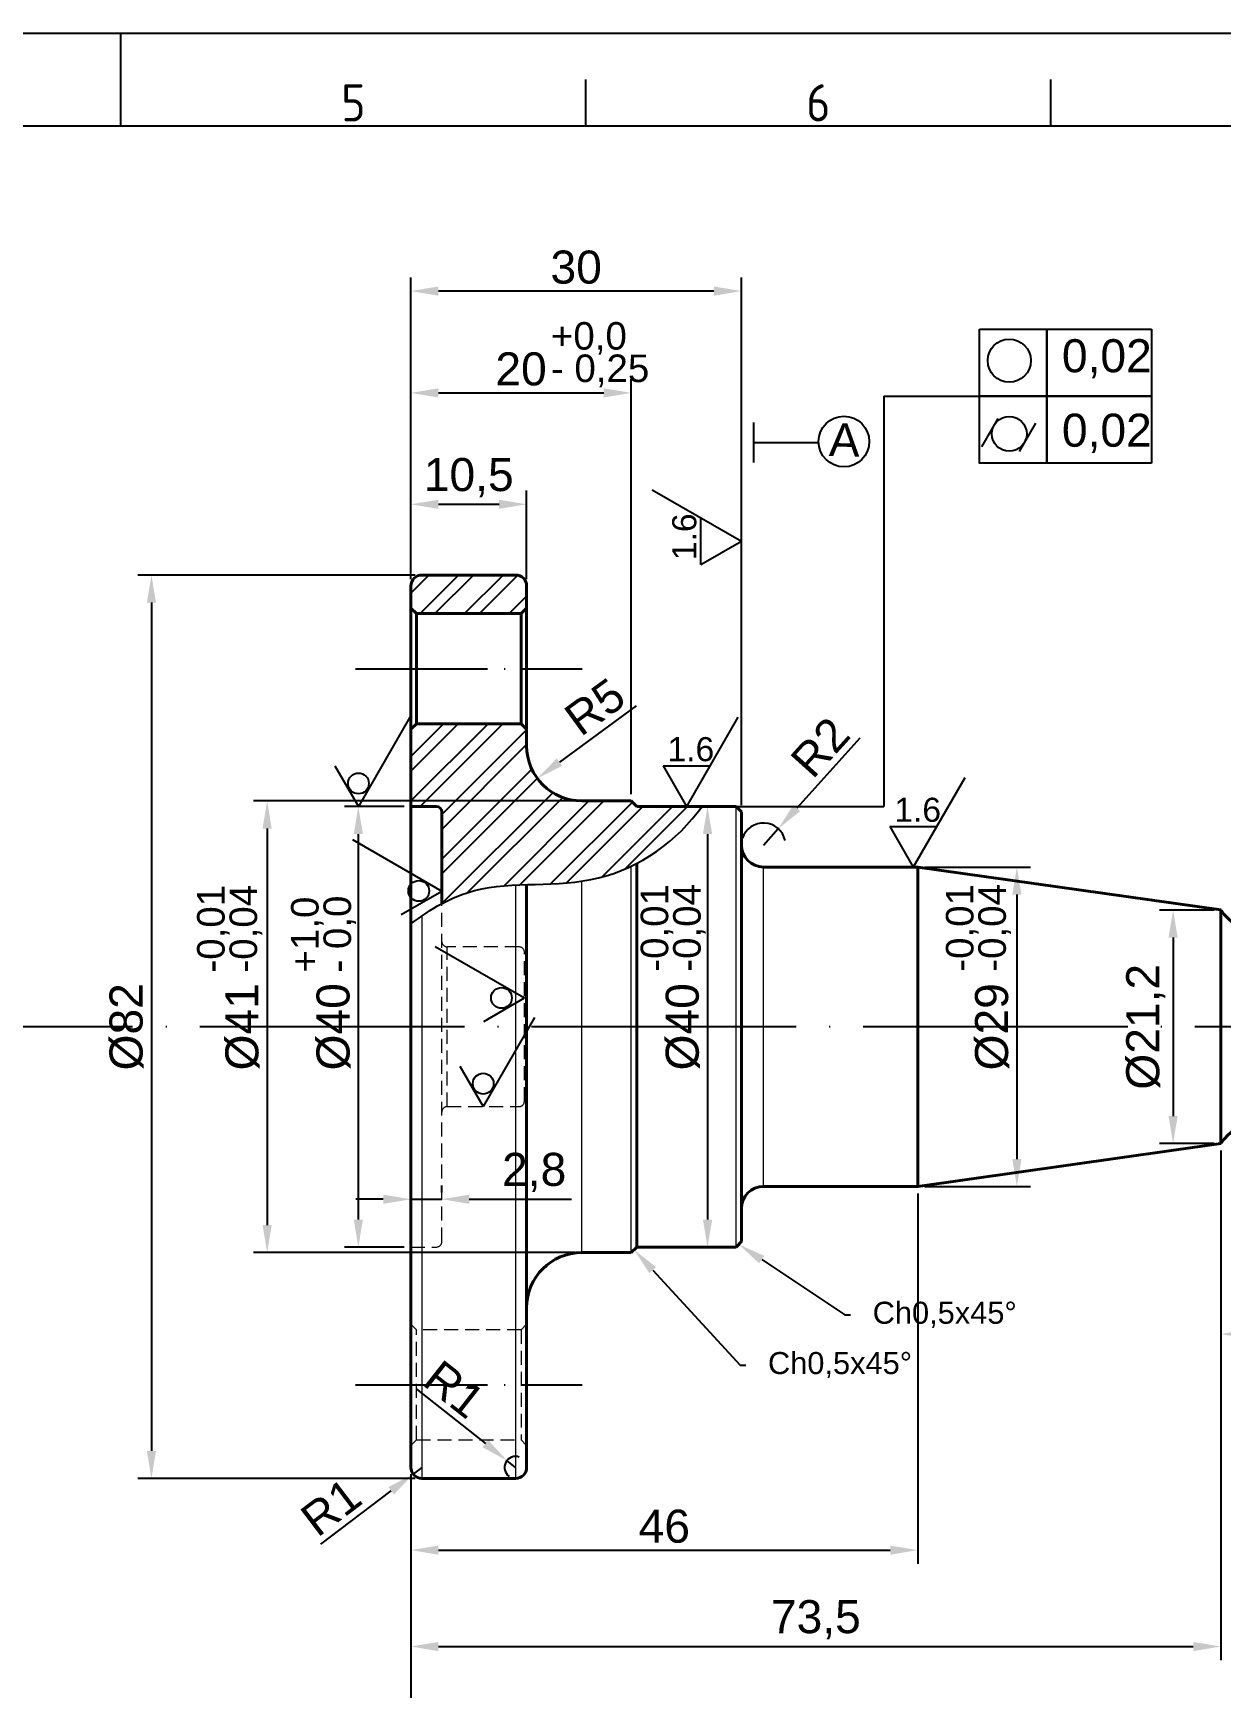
# Model space of a CAD drawing. Header units: millimetres. Extents: x 2469 to 2824, y 1131 to 1382.
# Drawn here: x 2638.5 to 2746.3, y 1231.5 to 1381.7 of the extents above; entities that cross this region are included whole.
import ezdxf
from ezdxf import colors
from ezdxf.entities.mleader import LeaderData, LeaderLine
from ezdxf.enums import TextEntityAlignment as Align
from ezdxf.math import Vec2, Vec3

# ---------------------------------------------------------------- set-up
doc = ezdxf.new("R2010")
doc.units = ezdxf.units.MM
for name, pattern in [('ACAD_ISO04W100', [30, 24, -3, 0, -3]), ('ACAD_ISO05W100', [33, 24, -3, 0, -3, 0, -3]), ('HIDDEN', [1.905, 1.27, -0.635])]:
    doc.linetypes.add(name, pattern=pattern)
for name, color, linetype, lineweight in [('AM_0', 7, 'Continuous', 40), ('AM_4', 1, 'ACAD_ISO04W100', 25), ('AM_5', 5, 'Continuous', 25), ('AM_BOR', 2, 'ACAD_ISO05W100', 35), ('CAXA0', 7, 'Continuous', 70)]:
    doc.layers.add(name, color=color, linetype=linetype, lineweight=lineweight)
doc.styles.add('ACISOTS', font='isocp.shx', dxfattribs={"height": 1})
doc.styles.get("Standard").update_dxf_attribs({"font": 'arial.ttf'})
doc.dimstyles.new('ISO-25', dxfattribs={"dimtxt": 3, "dimasz": 2.5, "dimexe": 1.25, "dimexo": 0.625, "dimtad": 1, "dimtxsty": 'Standard', "dimcen": 2.5, "dimadec": 0, "dimazin": 0, "dimtfac": 1, "dimtmove": 0, "dimatfit": 3, "dimfxl": 1, "dimarcsym": 0})

# ---------------------------------------------------------------- blocks, each defined once
blk = doc.blocks.new('A3 ZTL')
blk.add_line((401.17, 280.82), (19.57, 280.82))
at = {"layer": 'AM_BOR', "color": 135, "linetype": 'Continuous', "lineweight": 25}
blk.add_line((0, 290.61), (410.96, 290.61), dxfattribs=at)
at = {"layer": 'AM_BOR', "color": 135, "lineweight": 25}
for p, q in [((205.48, 280.82), (205.48, 290.61)), ((254.4, 280.82), (254.4, 285.71)), ((303.33, 280.82), (303.33, 285.71))]:
    blk.add_line(p, q, dxfattribs=at)
at = {"layer": 'AM_BOR', "color": 135, "lineweight": 25, "style": 'ACISOTS'}
for s, p in [('5', (229.94, 283.27)), ('6', (278.86, 283.27))]:
    blk.add_text(s, height=3.91, dxfattribs=at).set_placement(p, align=Align.MIDDLE)
blk = doc.blocks.new('*D114')
at = {"layer": 'AM_5', "color": 0, "lineweight": -2, "transparency": 16777216}
for p, q in [((2746.3, 1280.29), (2746.3, 1262.37)), ((2765.3, 1264.24), (2765.3, 1264.87)), ((2748.8, 1263.62), (2762.8, 1263.62))]:
    blk.add_line(p, q, dxfattribs=at)
at = {"layer": 'AM_5', "color": 0, "transparency": 16777216}
for points in [[(2748.8, 1264.04), (2748.8, 1263.2), (2746.3, 1263.62)], [(2762.8, 1264.04), (2762.8, 1263.2), (2765.3, 1263.62)]]:
    blk.add_solid(points, dxfattribs=at)
at = {"layer": 'Defpoints', "color": 0, "transparency": 16777216}
for p in [(2746.3, 1280.91), (2765.3, 1263.62), (2765.3, 1263.62)]:
    blk.add_point(p, dxfattribs=at)
at = {"layer": 'AM_5', "color": 0, "transparency": 16777216, "insert": (2755.8, 1265.78), "char_height": 3, "attachment_point": 5}
blk.add_mtext('19', dxfattribs=at)
blk = doc.blocks.new('*D115')
at = {"layer": 'AM_5', "color": 0, "lineweight": -2, "transparency": 16777216}
for p, q in [((2718.8, 1276.39), (2718.8, 1242.76)), ((2672.8, 1250.89), (2672.8, 1242.76)), ((2675.3, 1244.01), (2716.3, 1244.01))]:
    blk.add_line(p, q, dxfattribs=at)
at = {"layer": 'AM_5', "color": 0, "transparency": 16777216}
for points in [[(2675.3, 1244.42), (2675.3, 1243.59), (2672.8, 1244.01)], [(2716.3, 1244.42), (2716.3, 1243.59), (2718.8, 1244.01)]]:
    blk.add_solid(points, dxfattribs=at)
at = {"layer": 'Defpoints', "color": 0, "transparency": 16777216}
for p in [(2718.8, 1277.01), (2672.8, 1251.51), (2718.8, 1244.01)]:
    blk.add_point(p, dxfattribs=at)
at = {"layer": 'AM_5', "color": 0, "transparency": 16777216, "insert": (2695.8, 1246.16), "char_height": 3, "attachment_point": 5}
blk.add_mtext('46', dxfattribs=at)
blk = doc.blocks.new('*D116')
at = {"layer": 'AM_5', "color": 0, "lineweight": -2, "transparency": 16777216}
for p, q in [((2746.3, 1262.99), (2746.3, 1234.01)), ((2672.8, 1250.89), (2672.8, 1234.01)), ((2675.3, 1235.26), (2743.8, 1235.26))]:
    blk.add_line(p, q, dxfattribs=at)
at = {"layer": 'AM_5', "color": 0, "transparency": 16777216}
for points in [[(2675.3, 1235.67), (2675.3, 1234.84), (2672.8, 1235.26)], [(2743.8, 1235.67), (2743.8, 1234.84), (2746.3, 1235.26)]]:
    blk.add_solid(points, dxfattribs=at)
at = {"layer": 'Defpoints', "color": 0, "transparency": 16777216}
for p in [(2746.3, 1263.62), (2672.8, 1251.51), (2746.3, 1235.26)]:
    blk.add_point(p, dxfattribs=at)
at = {"layer": 'AM_5', "color": 0, "transparency": 16777216, "insert": (2709.55, 1237.69), "char_height": 3, "attachment_point": 5}
blk.add_mtext('73,5', dxfattribs=at)
blk = doc.blocks.new('*D119')
at = {"layer": 'AM_5', "color": 0, "lineweight": -2, "transparency": 16777216}
for p, q in [((2713.55, 1317.71), (2707.82, 1311.36)), ((2704.8, 1308.01), (2706.14, 1309.5))]:
    blk.add_line(p, q, dxfattribs=at)
blk.add_arc((2704.8, 1308.01), 2, 12.1505, 162.0951, dxfattribs=at)
at = {"layer": 'AM_5', "color": 0, "transparency": 16777216}
blk.add_solid([(2707.51, 1311.64), (2708.13, 1311.08), (2706.14, 1309.5)], dxfattribs=at)
at = {"layer": 'Defpoints', "color": 0, "transparency": 16777216}
for p in [(2706.14, 1309.5), (2704.8, 1308.01)]:
    blk.add_point(p, dxfattribs=at)
at = {"layer": 'AM_5', "color": 0, "transparency": 16777216, "insert": (2709.94, 1316.89), "char_height": 3, "attachment_point": 5, "rotation": 47.9604}
blk.add_mtext('R2', dxfattribs=at)
blk = doc.blocks.new('*D120')
at = {"layer": 'AM_5', "color": 0, "lineweight": -2, "transparency": 16777216}
blk.add_line((2693.23, 1320.63), (2686.29, 1315.54), dxfattribs=at)
at = {"layer": 'AM_5', "color": 0, "transparency": 16777216}
blk.add_solid([(2686.04, 1315.87), (2686.53, 1315.2), (2684.27, 1314.06)], dxfattribs=at)
at = {"layer": 'Defpoints', "color": 0, "transparency": 16777216}
for p in [(2688.3, 1317.01), (2684.27, 1314.06)]:
    blk.add_point(p, dxfattribs=at)
at = {"layer": 'AM_5', "color": 0, "transparency": 16777216, "insert": (2689.5, 1320.55), "char_height": 3, "attachment_point": 5, "rotation": 36.2395}
blk.add_mtext('R5', dxfattribs=at)
blk = doc.blocks.new('*D121')
at = {"layer": 'AM_5', "color": 0, "lineweight": -2, "transparency": 16777216}
for p, q in [((2745.68, 1302.11), (2740.72, 1302.11)), ((2741.97, 1299.61), (2741.97, 1283.41)), ((2745.68, 1280.91), (2740.72, 1280.91))]:
    blk.add_line(p, q, dxfattribs=at)
at = {"layer": 'AM_5', "color": 0, "transparency": 16777216}
for points in [[(2741.55, 1299.61), (2742.38, 1299.61), (2741.97, 1302.11)], [(2741.55, 1283.41), (2742.38, 1283.41), (2741.97, 1280.91)]]:
    blk.add_solid(points, dxfattribs=at)
at = {"layer": 'Defpoints', "color": 0, "transparency": 16777216}
for p in [(2746.3, 1302.11), (2741.97, 1280.91), (2746.3, 1280.91)]:
    blk.add_point(p, dxfattribs=at)
at = {"layer": 'AM_5', "color": 0, "transparency": 16777216, "insert": (2739.49, 1291.51), "char_height": 3, "attachment_point": 5, "rotation": 90}
blk.add_mtext('%%C21,2', dxfattribs=at)
blk = doc.blocks.new('*D122')
at = {"layer": 'AM_5', "color": 0, "lineweight": -2, "transparency": 16777216}
for p, q in [((2719.43, 1306.01), (2729.04, 1306.01)), ((2727.79, 1303.51), (2727.79, 1279.51)), ((2719.43, 1277.01), (2729.04, 1277.01))]:
    blk.add_line(p, q, dxfattribs=at)
at = {"layer": 'AM_5', "color": 0, "transparency": 16777216}
for points in [[(2727.38, 1303.51), (2728.21, 1303.51), (2727.79, 1306.01)], [(2727.38, 1279.51), (2728.21, 1279.51), (2727.79, 1277.01)]]:
    blk.add_solid(points, dxfattribs=at)
at = {"layer": 'Defpoints', "color": 0, "transparency": 16777216}
for p in [(2718.8, 1306.01), (2718.8, 1277.01), (2727.79, 1277.01)]:
    blk.add_point(p, dxfattribs=at)
at = {"layer": 'AM_5', "color": 0, "transparency": 16777216, "insert": (2725.55, 1291.51), "char_height": 3, "attachment_point": 5, "rotation": 90}
blk.add_mtext('%%C29', dxfattribs=at)
blk = doc.blocks.new('*D123')
at = {"layer": 'AM_5', "color": 0, "lineweight": -2, "transparency": 16777216}
for p, q in [((2672.8, 1332.14), (2672.8, 1340.19)), ((2683.3, 1332.14), (2683.3, 1340.19)), ((2675.3, 1338.94), (2680.8, 1338.94))]:
    blk.add_line(p, q, dxfattribs=at)
at = {"layer": 'AM_5', "color": 0, "transparency": 16777216}
for points in [[(2675.3, 1339.35), (2675.3, 1338.52), (2672.8, 1338.94)], [(2680.8, 1339.35), (2680.8, 1338.52), (2683.3, 1338.94)]]:
    blk.add_solid(points, dxfattribs=at)
at = {"layer": 'Defpoints', "color": 0, "transparency": 16777216}
for p in [(2683.3, 1338.94), (2672.8, 1331.51), (2683.3, 1331.51)]:
    blk.add_point(p, dxfattribs=at)
at = {"layer": 'AM_5', "color": 0, "transparency": 16777216, "insert": (2678.05, 1341.36), "char_height": 3, "attachment_point": 5}
blk.add_mtext('10,5', dxfattribs=at)
blk = doc.blocks.new('*D124')
at = {"layer": 'AM_5', "color": 0, "lineweight": -2, "transparency": 16777216}
for p, q in [((2672.8, 1339.56), (2672.8, 1350.3)), ((2675.3, 1349.05), (2690.3, 1349.05)), ((2692.8, 1312.64), (2692.8, 1350.3))]:
    blk.add_line(p, q, dxfattribs=at)
at = {"layer": 'AM_5', "color": 0, "transparency": 16777216}
for points in [[(2675.3, 1349.47), (2675.3, 1348.63), (2672.8, 1349.05)], [(2690.3, 1349.47), (2690.3, 1348.63), (2692.8, 1349.05)]]:
    blk.add_solid(points, dxfattribs=at)
at = {"layer": 'Defpoints', "color": 0, "transparency": 16777216}
for p in [(2692.8, 1349.05), (2672.8, 1338.94), (2692.8, 1312.01)]:
    blk.add_point(p, dxfattribs=at)
at = {"layer": 'AM_5', "color": 0, "transparency": 16777216, "insert": (2682.8, 1351.21), "char_height": 3, "attachment_point": 5}
blk.add_mtext('20', dxfattribs=at)
blk = doc.blocks.new('*D125')
at = {"layer": 'AM_5', "color": 0, "lineweight": -2, "transparency": 16777216}
for p, q in [((2672.8, 1339.56), (2672.8, 1359.54)), ((2702.8, 1311.64), (2702.8, 1359.54)), ((2700.3, 1358.29), (2675.3, 1358.29))]:
    blk.add_line(p, q, dxfattribs=at)
at = {"layer": 'AM_5', "color": 0, "transparency": 16777216}
for points in [[(2675.3, 1358.71), (2675.3, 1357.87), (2672.8, 1358.29)], [(2700.3, 1358.71), (2700.3, 1357.87), (2702.8, 1358.29)]]:
    blk.add_solid(points, dxfattribs=at)
at = {"layer": 'Defpoints', "color": 0, "transparency": 16777216}
for p in [(2672.8, 1358.29), (2672.8, 1338.94), (2702.8, 1311.01)]:
    blk.add_point(p, dxfattribs=at)
at = {"layer": 'AM_5', "color": 0, "transparency": 16777216, "insert": (2687.8, 1360.45), "char_height": 3, "attachment_point": 5}
blk.add_mtext('30', dxfattribs=at)
blk = doc.blocks.new('*D126')
at = {"layer": 'AM_5', "color": 0, "lineweight": -2, "transparency": 16777216}
for p, q in [((2699.84, 1311.51), (2700.97, 1311.51)), ((2699.72, 1309.01), (2699.72, 1274.01)), ((2698.43, 1271.51), (2700.97, 1271.51))]:
    blk.add_line(p, q, dxfattribs=at)
at = {"layer": 'AM_5', "color": 0, "transparency": 16777216}
for points in [[(2699.3, 1309.01), (2700.14, 1309.01), (2699.72, 1311.51)], [(2699.3, 1274.01), (2700.14, 1274.01), (2699.72, 1271.51)]]:
    blk.add_solid(points, dxfattribs=at)
at = {"layer": 'Defpoints', "color": 0, "transparency": 16777216}
for p in [(2699.22, 1311.51), (2697.8, 1271.51), (2699.72, 1271.51)]:
    blk.add_point(p, dxfattribs=at)
at = {"layer": 'AM_5', "color": 0, "transparency": 16777216, "insert": (2697.48, 1291.51), "char_height": 3, "attachment_point": 5, "rotation": 90}
blk.add_mtext('%%C40', dxfattribs=at)
blk = doc.blocks.new('*D127')
at = {"layer": 'AM_5', "color": 0, "lineweight": -2, "transparency": 16777216}
for p, q in [((2687.68, 1312.01), (2658.51, 1312.01)), ((2659.76, 1309.51), (2659.76, 1273.51)), ((2687.68, 1271.01), (2658.51, 1271.01))]:
    blk.add_line(p, q, dxfattribs=at)
at = {"layer": 'AM_5', "color": 0, "transparency": 16777216}
for points in [[(2659.34, 1309.51), (2660.17, 1309.51), (2659.76, 1312.01)], [(2659.34, 1273.51), (2660.17, 1273.51), (2659.76, 1271.01)]]:
    blk.add_solid(points, dxfattribs=at)
at = {"layer": 'Defpoints', "color": 0, "transparency": 16777216}
for p in [(2688.3, 1312.01), (2659.76, 1271.01), (2688.3, 1271.01)]:
    blk.add_point(p, dxfattribs=at)
at = {"layer": 'AM_5', "color": 0, "transparency": 16777216, "insert": (2657.52, 1291.51), "char_height": 3, "attachment_point": 5, "rotation": 90}
blk.add_mtext('%%C41', dxfattribs=at)
blk = doc.blocks.new('*D128')
at = {"layer": 'AM_5', "color": 0, "lineweight": -2, "transparency": 16777216}
for p, q in [((2672.18, 1311.51), (2666.78, 1311.51)), ((2668.03, 1309.01), (2668.03, 1274.01)), ((2672.18, 1271.51), (2666.78, 1271.51))]:
    blk.add_line(p, q, dxfattribs=at)
at = {"layer": 'AM_5', "color": 0, "transparency": 16777216}
for points in [[(2667.62, 1309.01), (2668.45, 1309.01), (2668.03, 1311.51)], [(2667.62, 1274.01), (2668.45, 1274.01), (2668.03, 1271.51)]]:
    blk.add_solid(points, dxfattribs=at)
at = {"layer": 'Defpoints', "color": 0, "transparency": 16777216}
for p in [(2672.8, 1311.51), (2668.03, 1271.51), (2672.8, 1271.51)]:
    blk.add_point(p, dxfattribs=at)
at = {"layer": 'AM_5', "color": 0, "transparency": 16777216, "insert": (2665.79, 1291.51), "char_height": 3, "attachment_point": 5, "rotation": 90}
blk.add_mtext('%%c40', dxfattribs=at)
blk = doc.blocks.new('*D131')
at = {"layer": 'AM_5', "color": 0, "lineweight": -2, "transparency": 16777216}
for p, q in [((2672.8, 1276.48), (2672.8, 1277.11)), ((2675.6, 1276.48), (2675.6, 1277.11)), ((2670.3, 1275.86), (2667.8, 1275.86)), ((2672.8, 1275.86), (2675.6, 1275.86)), ((2678.1, 1275.86), (2687.37, 1275.86))]:
    blk.add_line(p, q, dxfattribs=at)
at = {"layer": 'AM_5', "color": 0, "transparency": 16777216}
for points in [[(2670.3, 1276.27), (2670.3, 1275.44), (2672.8, 1275.86)], [(2678.1, 1276.27), (2678.1, 1275.44), (2675.6, 1275.86)]]:
    blk.add_solid(points, dxfattribs=at)
at = {"layer": 'Defpoints', "color": 0, "transparency": 16777216}
for p in [(2672.8, 1275.86), (2675.6, 1275.86), (2675.6, 1275.86)]:
    blk.add_point(p, dxfattribs=at)
at = {"layer": 'AM_5', "color": 0, "transparency": 16777216, "insert": (2683.99, 1278.29), "char_height": 3, "attachment_point": 5}
blk.add_mtext('2,8', dxfattribs=at)
blk = doc.blocks.new('*D132')
at = {"layer": 'AM_5', "color": 0, "lineweight": -2, "transparency": 16777216}
for p, q in [((2673.18, 1332.51), (2648.01, 1332.51)), ((2649.26, 1330.01), (2649.26, 1253.01)), ((2673.18, 1250.51), (2648.01, 1250.51))]:
    blk.add_line(p, q, dxfattribs=at)
at = {"layer": 'AM_5', "color": 0, "transparency": 16777216}
for points in [[(2648.84, 1330.01), (2649.67, 1330.01), (2649.26, 1332.51)], [(2648.84, 1253.01), (2649.67, 1253.01), (2649.26, 1250.51)]]:
    blk.add_solid(points, dxfattribs=at)
at = {"layer": 'Defpoints', "color": 0, "transparency": 16777216}
for p in [(2673.8, 1332.51), (2649.26, 1250.51), (2673.8, 1250.51)]:
    blk.add_point(p, dxfattribs=at)
at = {"layer": 'AM_5', "color": 0, "transparency": 16777216, "insert": (2647.01, 1291.51), "char_height": 3, "attachment_point": 5, "rotation": 90}
blk.add_mtext('%%C82', dxfattribs=at)
blk = doc.blocks.new('*D134')
at = {"layer": 'AM_5', "color": 0, "lineweight": -2, "transparency": 16777216}
for p, q in [((2673.8, 1251.51), (2673.01, 1250.91)), ((2664.64, 1244.55), (2671.02, 1249.4))]:
    blk.add_line(p, q, dxfattribs=at)
at = {"layer": 'AM_5', "color": 0, "transparency": 16777216}
blk.add_solid([(2670.77, 1249.73), (2671.27, 1249.06), (2673.01, 1250.91)], dxfattribs=at)
at = {"layer": 'Defpoints', "color": 0, "transparency": 16777216}
for p in [(2673.8, 1251.51), (2673.01, 1250.91)]:
    blk.add_point(p, dxfattribs=at)
at = {"layer": 'AM_5', "color": 0, "transparency": 16777216, "insert": (2665.55, 1247.91), "char_height": 3, "attachment_point": 5, "rotation": 37.2538}
blk.add_mtext('R1', dxfattribs=at)
blk = doc.blocks.new('*D135')
at = {"layer": 'AM_5', "color": 0, "lineweight": -2, "transparency": 16777216}
for p, q in [((2673.27, 1258.64), (2679.56, 1253.68)), ((2682.3, 1251.51), (2681.52, 1252.13))]:
    blk.add_line(p, q, dxfattribs=at)
blk.add_arc((2682.3, 1251.51), 1, 70.1421, 234.1901, dxfattribs=at)
at = {"layer": 'AM_5', "color": 0, "transparency": 16777216}
blk.add_solid([(2679.81, 1254.01), (2679.3, 1253.35), (2681.52, 1252.13)], dxfattribs=at)
at = {"layer": 'Defpoints', "color": 0, "transparency": 16777216}
for p in [(2681.52, 1252.13), (2682.3, 1251.51)]:
    blk.add_point(p, dxfattribs=at)
at = {"layer": 'AM_5', "color": 0, "transparency": 16777216, "insert": (2676.75, 1258.61), "char_height": 3, "attachment_point": 5, "rotation": 321.7618}
blk.add_mtext('R1', dxfattribs=at)
blk = doc.blocks.new('*D136')
at = {"layer": 'AM_5', "color": 0, "lineweight": -2, "transparency": 16777216}
for p, q in [((2785.8, 1262.99), (2785.8, 1223.49)), ((2672.8, 1234.63), (2672.8, 1223.49)), ((2675.3, 1224.74), (2783.3, 1224.74))]:
    blk.add_line(p, q, dxfattribs=at)
at = {"layer": 'AM_5', "color": 0, "transparency": 16777216}
for points in [[(2675.3, 1225.15), (2675.3, 1224.32), (2672.8, 1224.74)], [(2783.3, 1225.15), (2783.3, 1224.32), (2785.8, 1224.74)]]:
    blk.add_solid(points, dxfattribs=at)
at = {"layer": 'Defpoints', "color": 0, "transparency": 16777216}
for p in [(2785.8, 1263.62), (2672.8, 1235.26), (2785.8, 1224.74)]:
    blk.add_point(p, dxfattribs=at)
at = {"layer": 'AM_5', "color": 0, "transparency": 16777216, "insert": (2729.3, 1226.9), "char_height": 3, "attachment_point": 5}
blk.add_mtext('113', dxfattribs=at)
blk = doc.blocks.new('*D140')
at = {"layer": 'AM_5', "color": 0, "lineweight": -2, "transparency": 16777216}
for p, q in [((2525.28, 1291.51), (2520.63, 1291.51)), ((2573.06, 1243.74), (2573.06, 1239.09))]:
    blk.add_line(p, q, dxfattribs=at)
blk.add_arc((2573.06, 1291.51), 51.17, 182.7994, 267.2006, dxfattribs=at)
at = {"layer": 'AM_5', "color": 0, "transparency": 16777216}
for points in [[(2521.53, 1289), (2522.36, 1289.03), (2521.88, 1291.51)], [(2570.57, 1240.82), (2570.55, 1239.99), (2573.06, 1240.34)]]:
    blk.add_solid(points, dxfattribs=at)
at = {"layer": 'Defpoints', "color": 0, "transparency": 16777216}
for p in [(2573.06, 1338.66), (2525.91, 1291.51), (2798.05, 1291.51), (2528.74, 1265.93), (2573.06, 1244.37)]:
    blk.add_point(p, dxfattribs=at)
at = {"layer": 'AM_5', "color": 0, "transparency": 16777216, "insert": (2538.4, 1256.85), "char_height": 3, "attachment_point": 5, "rotation": 315}
blk.add_mtext('90°', dxfattribs=at)

msp = doc.modelspace()

# ---------------------------------------------------------------- hatches: boundary and pattern name
at = {"layer": 'AM_5'}
h = msp.add_hatch(dxfattribs=at)
h.set_pattern_fill('ANSI32', color=256, scale=0.3)
h.set_pattern_definition([(45, (-242.893, -27.6436), (-2.0205576, 2.0205576), []), (45, (-241.546, -27.6436), (-2.0205576, 2.0205576), [])])
h.paths.add_polyline_path([(2682.805, 1329.014), (2683.305, 1329.514), (2683.305, 1331.514, 0.4142136), (2682.305, 1332.514), (2673.805, 1332.514, 0.4142136), (2672.805, 1331.514), (2672.805, 1329.514), (2673.305, 1329.014)])
edge = h.paths.add_edge_path()
edge.add_line((2683.305, 1317.014), (2683.305, 1318.514))
edge.add_line((2683.305, 1318.514), (2682.805, 1319.014))
edge.add_line((2682.805, 1319.014), (2673.305, 1319.014))
edge.add_line((2673.305, 1319.014), (2672.805, 1318.514))
edge.add_line((2672.805, 1318.514), (2672.805, 1311.514))
edge.add_line((2672.805, 1311.514), (2675.105, 1311.514))
edge.add_arc((2675.105, 1311.014), 0.5, 0, 90, ccw=False)
edge.add_line((2675.605, 1311.014), (2675.605, 1302.689))
edge.add_spline(control_points=[(2675.605, 1302.689), (2676.558, 1303.201), (2680.878, 1304.983), (2689.969, 1303.427), (2697.017, 1308.383), (2699.219, 1311.514)], knot_values=[10.3171236, 10.3171236, 10.3171236, 10.3171236, 13.6650846, 24.9776402, 36.0629408, 36.0629408, 36.0629408, 36.0629408], degree=3, periodic=0)
edge.add_line((2699.219, 1311.514), (2693.305, 1311.514))
edge.add_line((2693.305, 1311.514), (2692.805, 1312.014))
edge.add_line((2692.805, 1312.014), (2688.305, 1312.014))
edge.add_arc((2688.305, 1317.014), 5, 180, 270, ccw=False)

# ---------------------------------------------------------------- linework, layer by layer
at = {"color": 8, "linetype": 'Continuous', "lineweight": 15}
for p, q in [((2702.305, 1271.514), (2702.305, 1311.514)), ((2692.805, 1271.014), (2692.805, 1306.101)), ((2704.805, 1277.014), (2704.805, 1306.014)), ((2682.305, 1304.375), (2682.305, 1250.514)), ((2688.305, 1271.014), (2688.305, 1304.73)), ((2673.805, 1301.58), (2673.805, 1250.514))]:
    msp.add_line(p, q, dxfattribs=at)
at = {"color": 7, "linetype": 'HIDDEN', "lineweight": 0}
for p, q in [((2675.605, 1272.014), (2675.605, 1302.689)), ((2676.105, 1284.264), (2676.105, 1298.764)), ((2682.605, 1298.764), (2676.105, 1298.764)), ((2683.105, 1284.764), (2683.105, 1298.264)), ((2676.105, 1284.264), (2682.605, 1284.264)), ((2672.805, 1271.514), (2675.105, 1271.514)), ((2673.305, 1264.014), (2672.805, 1264.514)), ((2673.305, 1254.014), (2673.305, 1264.014)), ((2682.805, 1264.014), (2673.305, 1264.014)), ((2683.305, 1264.514), (2682.805, 1264.014)), ((2682.805, 1264.014), (2682.805, 1254.014)), ((2672.805, 1253.514), (2673.305, 1254.014)), ((2673.305, 1254.014), (2682.805, 1254.014)), ((2682.805, 1254.014), (2683.305, 1253.514))]:
    msp.add_line(p, q, dxfattribs=at)
for centre, start, end in [((2676.105, 1299.264), 180, 270), ((2682.605, 1298.264), 0, 90), ((2682.605, 1284.764), 270, 0), ((2676.105, 1283.764), 90, 180), ((2675.105, 1272.014), 270, 0)]:
    msp.add_arc(centre, 0.5, start, end, dxfattribs=at)
at = {"layer": 'AM_0', "color": 7, "lineweight": 40}
for p, q in [((2673.305, 1329.014), (2672.805, 1329.514)), ((2683.305, 1329.514), (2682.805, 1329.014)), ((2682.805, 1329.014), (2673.305, 1329.014)), ((2672.805, 1318.514), (2673.305, 1319.014)), ((2673.305, 1319.014), (2682.805, 1319.014)), ((2682.805, 1319.014), (2683.305, 1318.514))]:
    msp.add_line(p, q, dxfattribs=at)
at = {"layer": 'AM_4', "ltscale": 0.5}
for p, q in [((2667.765, 1324.014), (2688.345, 1324.014)), ((2667.765, 1259.014), (2688.345, 1259.014))]:
    msp.add_line(p, q, dxfattribs=at)
at = {"layer": 'AM_4'}
msp.add_line((2798.052, 1291.514), (2525.907, 1291.514), dxfattribs=at)
at = {"layer": 'AM_5'}
for p, q in [((2740.021, 1354.839), (2740.021, 1342.671)), ((2715.73, 1348.755), (2724.414, 1348.755)), ((2703.919, 1342.734), (2703.919, 1346.378)), ((2703.919, 1344.556), (2709.819, 1344.556)), ((2694.709, 1340.264), (2702.805, 1335.59)), ((2699.125, 1333.465), (2699.125, 1337.715)), ((2699.125, 1333.465), (2702.805, 1335.59)), ((2672.708, 1319.61), (2668.034, 1311.514)), ((2702.479, 1319.61), (2697.805, 1311.514)), ((2665.909, 1315.194), (2668.034, 1311.514)), ((2695.68, 1315.194), (2699.929, 1315.194)), ((2695.68, 1315.194), (2697.805, 1311.514)), ((2723.062, 1314.11), (2718.388, 1306.014)), ((2702.305, 1311.514), (2715.73, 1311.514)), ((2667.509, 1308.51), (2675.605, 1303.836)), ((2716.263, 1309.694), (2720.512, 1309.694)), ((2716.263, 1309.694), (2718.388, 1306.014)), ((2671.925, 1301.711), (2675.605, 1303.836)), ((2675.009, 1298.8), (2683.105, 1294.125)), ((2679.425, 1292.001), (2683.105, 1294.125)), ((2684.029, 1292.36), (2679.355, 1284.264)), ((2677.23, 1287.944), (2679.355, 1284.264))]:
    msp.add_line(p, q, dxfattribs=at)
at = {"layer": 'AM_5', "lineweight": 25}
for p, q in [((2715.73, 1348.755), (2715.73, 1311.514)), ((2729.156, 1348.755), (2737.84, 1348.755)), ((2726.071, 1346.733), (2724.588, 1344.165)), ((2729.495, 1346.302), (2728.013, 1343.735))]:
    msp.add_line(p, q, dxfattribs=at)
at = {"layer": 'AM_5', "lineweight": 40}
for p, q in [((2673.305, 1319.014), (2673.305, 1329.014)), ((2682.805, 1329.014), (2682.805, 1319.014))]:
    msp.add_line(p, q, dxfattribs=at)
at = {"layer": 'AM_5', "lineweight": 25}
for points in [[(2724.414, 1354.839), (2730.498, 1354.839), (2730.498, 1348.755), (2724.414, 1348.755)], [(2724.414, 1348.755), (2730.498, 1348.755), (2730.498, 1342.671), (2724.414, 1342.671)]]:
    msp.add_lwpolyline(points, close=True, dxfattribs=at)
for points in [[(2740.021, 1348.755), (2730.498, 1348.755), (2730.498, 1354.839), (2740.021, 1354.839)], [(2740.021, 1342.671), (2730.498, 1342.671), (2730.498, 1348.755), (2740.021, 1348.755)]]:
    msp.add_lwpolyline(points, dxfattribs=at)
for centre, radius in [((2727.099, 1351.977), 1.957), ((2727.099, 1345.333), 1.584)]:
    msp.add_circle(centre, radius, dxfattribs=at)
at = {"layer": 'AM_5'}
for centre, radius in [((2712.096, 1344.634), 2.298), ((2668.042, 1313.6), 0.942), ((2673.52, 1303.844), 0.942), ((2681.02, 1294.133), 0.942), ((2679.363, 1286.35), 0.942)]:
    msp.add_circle(centre, radius, dxfattribs=at)
msp.add_open_spline([(2672.805, 1300.848), (2674.607, 1302.235), (2679.682, 1305.188), (2689.969, 1303.427), (2697.017, 1308.383), (2699.219, 1311.514)], degree=3, knots=[6.9298113, 6.9298113, 6.9298113, 6.9298113, 13.6650846, 24.9776402, 36.0629408, 36.0629408, 36.0629408, 36.0629408], dxfattribs=at)
at = {"layer": 'CAXA0', "lineweight": 40}
for p, q in [((2682.305, 1332.514), (2673.805, 1332.514)), ((2672.805, 1251.514), (2672.805, 1331.514)), ((2683.305, 1317.014), (2683.305, 1331.514)), ((2675.105, 1311.514), (2672.805, 1311.514)), ((2692.805, 1312.014), (2688.305, 1312.014)), ((2693.305, 1311.514), (2692.805, 1312.014)), ((2702.305, 1311.514), (2693.305, 1311.514)), ((2702.805, 1311.014), (2702.305, 1311.514)), ((2675.605, 1311.014), (2675.605, 1302.689)), ((2702.805, 1311.014), (2702.805, 1272.014)), ((2693.305, 1306.353), (2693.305, 1271.514)), ((2718.805, 1306.014), (2704.805, 1306.014)), ((2746.305, 1302.114), (2718.805, 1306.014)), ((2718.805, 1277.014), (2718.805, 1306.014)), ((2683.305, 1304.417), (2683.305, 1251.514)), ((2746.305, 1280.914), (2746.305, 1302.114)), ((2718.805, 1277.014), (2746.305, 1280.914)), ((2704.805, 1277.014), (2718.805, 1277.014)), ((2688.305, 1271.014), (2692.805, 1271.014)), ((2692.805, 1271.014), (2693.305, 1271.514)), ((2693.305, 1271.514), (2702.305, 1271.514)), ((2702.305, 1271.514), (2702.805, 1272.014)), ((2673.805, 1250.514), (2682.305, 1250.514))]:
    msp.add_line(p, q, dxfattribs=at)
for centre, radius, start, end in [((2673.805, 1331.514), 1, 90, 180), ((2682.305, 1331.514), 1, 0, 90), ((2688.305, 1317.014), 5, 180, 270), ((2675.105, 1311.014), 0.5, 0, 90), ((2704.805, 1308.014), 2, 180, 270), ((2749.678, 1304.264), 4, 212.51361, 270), ((2749.678, 1278.764), 4, 90, 147.48639), ((2704.805, 1275.014), 2, 90, 180), ((2688.305, 1266.014), 5, 90, 180), ((2673.805, 1251.514), 1, 180, 270), ((2682.305, 1251.514), 1, 270, 0)]:
    msp.add_arc(centre, radius, start, end, dxfattribs=at)

# ---------------------------------------------------------------- block references
at = {"linetype": 'ByBlock', "lineweight": 0, "xscale": 0.8624880000000004, "yscale": 0.8624880000000004, "zscale": 0.8624880000000004}
msp.add_blockref('A3 ZTL', (2469.264, 1131.065), dxfattribs=at)

# ---------------------------------------------------------------- texts
at = {"layer": 'AM_5', "attachment_point": 1}
for s, width, gutter_width, insert, char_height in [('+0,0', 10.50311, 12.5, (2685.506, 1355.478), 2.5), ('0,02', 5.48831, 10, (2731.877, 1353.924), 3), ('- 0,25', 10.50311, 12.5, (2685.506, 1352.535), 2.5), ('0,02', 5.48831, 10, (2731.877, 1347.164), 3), ('1.6', 18.23779, 12.5, (2696.084, 1317.804), 2.1859), ('1.6', 18.23779, 12.5, (2716.667, 1312.304), 2.1859)]:
    msp.add_mtext_dynamic_manual_height_columns(s, width=width, gutter_width=gutter_width, heights=[0], dxfattribs=dict(at, insert=insert, char_height=char_height))
for s, width, gutter_width, insert, char_height, rotation in [('A', 5.48831, 10, (2710.782, 1346.317), 3, 358.6187), ('1.6', 18.23779, 12.5, (2696.515, 1333.869), 2.1859, 90), ('-0,01', 10.50311, 12.5, (2653.399, 1296.432), 2.5, 90), ('-0,04', 10.50311, 12.5, (2656.342, 1296.432), 2.5, 90), ('-0,01', 10.50311, 12.5, (2693.654, 1296.511), 2.5, 90), ('-0,04', 10.50311, 12.5, (2696.596, 1296.511), 2.5, 90), ('-0,01', 10.50311, 12.5, (2721.351, 1296.511), 2.5, 90), ('-0,04', 10.50311, 12.5, (2724.294, 1296.511), 2.5, 90), ('+1,0', 10.50311, 12.5, (2661.925, 1296.432), 2.5, 90), ('- 0,0', 10.50311, 12.5, (2664.868, 1296.432), 2.5, 90)]:
    msp.add_mtext_dynamic_manual_height_columns(s, width=width, gutter_width=gutter_width, heights=[0], dxfattribs=dict(at, insert=insert, char_height=char_height, rotation=rotation))

# ---------------------------------------------------------------- dimensions: what is measured, and where the dimension line sits
at = {"layer": 'AM_5'}
for base, p1, p2, picture, middle in [((2672.805, 1358.29), (2702.805, 1311.014), (2672.805, 1338.935), '*D125', (2687.805, 1360.448)), ((2692.805, 1349.05), (2672.805, 1338.935), (2692.805, 1312.014), '*D124', (2682.805, 1351.207)), ((2683.305, 1338.935), (2672.805, 1331.514), (2683.305, 1331.514), '*D123', (2678.055, 1341.363)), ((2675.605, 1275.857), (2672.805, 1275.857), (2675.605, 1275.857), '*D131', (2683.989, 1278.285)), ((2765.305, 1263.619), (2746.305, 1280.914), (2765.305, 1263.619), '*D114', (2755.805, 1265.775)), ((2718.805, 1244.007), (2672.805, 1251.514), (2718.805, 1277.014), '*D115', (2695.805, 1246.164)), ((2746.305, 1235.258), (2672.805, 1251.514), (2746.305, 1263.619), '*D116', (2709.555, 1237.686)), ((2785.805, 1224.737), (2672.805, 1235.258), (2785.805, 1263.619), '*D136', (2729.305, 1226.895))]:
    dim = msp.add_linear_dim(base=base, p1=p1, p2=p2, dimstyle='ISO-25', dxfattribs=at)
    dim.commit()
    dim.dimension.update_dxf_attribs({"geometry": picture, "text_midpoint": middle})
dim = msp.add_angular_dim_2l(base=(2528.739, 1265.928), line1=((2573.056, 1338.663), (2573.056, 1244.366)), line2=((2798.052, 1291.514), (2525.907, 1291.514)), dimstyle='ISO-25', dxfattribs=at)
dim.commit()
dim.dimension.update_dxf_attribs({"geometry": '*D140', "text_midpoint": (2538.396, 1256.855)})
for base, p1, p2, text, picture, middle in [((2649.256, 1250.514), (2673.805, 1332.514), (2673.805, 1250.514), '%%C82', '*D132', (2647.015, 1291.514)), ((2659.757, 1271.014), (2688.305, 1312.014), (2688.305, 1271.014), '%%C41', '*D127', (2657.516, 1291.514)), ((2668.034, 1271.514), (2672.805, 1311.514), (2672.805, 1271.514), '%%c40', '*D128', (2665.793, 1291.514)), ((2699.72, 1271.514), (2699.219, 1311.514), (2697.805, 1271.514), '%%C40', '*D126', (2697.479, 1291.514)), ((2727.792, 1277.014), (2718.805, 1306.014), (2718.805, 1277.014), '%%C29', '*D122', (2725.552, 1291.514)), ((2741.968, 1280.914), (2746.305, 1302.114), (2746.305, 1280.914), '%%C<>', '*D121', (2739.491, 1291.514))]:
    dim = msp.add_linear_dim(base=base, p1=p1, p2=p2, angle=90, text=text, dimstyle='ISO-25', dxfattribs=at)
    dim.commit()
    dim.dimension.update_dxf_attribs({"geometry": picture, "text_midpoint": middle})
dim = msp.add_radius_dim(center=(2688.305, 1317.014), mpoint=(2684.272, 1314.059), dimstyle='ISO-25', dxfattribs=at)
dim.commit()
dim.dimension.update_dxf_attribs({"geometry": '*D120', "text_midpoint": (2690.769, 1318.82), "dimtype": 164})
for center, mpoint, picture, middle in [((2704.805, 1308.014), (2706.144, 1309.5), '*D119', (2709.938, 1316.889)), ((2682.305, 1251.514), (2681.519, 1252.133), '*D135', (2676.748, 1258.607)), ((2673.805, 1251.514), (2673.009, 1250.909), '*D134', (2665.547, 1247.911))]:
    dim = msp.add_radius_dim(center=center, mpoint=mpoint, dimstyle='ISO-25', dxfattribs=at)
    dim.commit()
    dim.dimension.update_dxf_attribs({"geometry": picture, "text_midpoint": middle})

# ---------------------------------------------------------------- leaders
ml = msp.add_multileader_mtext('Standard', dxfattribs=at)
ml.set_content('Ch0,5x45%%D', color=256)
ml.set_leader_properties()
ml.build(insert=Vec2(0, 0))
ml.multileader.update_dxf_attribs({"arrow_head_size": 2.5})
ctx = ml.context
ctx.base_point, ctx.char_height, ctx.arrow_head_size, ctx.plane_origin = Vec3(2703.203, 1260.792), 2, 2.5, Vec3(2693.055, 1271.264)
notes = []
notes.append((ctx, [(0, (1, 1, 0), (2702.669, 1260.792), (1, 0), 0.534, [(0, [(2693.055, 1271.264)], 0, [])])]))
ctx.mtext.insert, ctx.mtext.flow_direction = Vec3(2705.203, 1261.989), 5
ml = msp.add_multileader_mtext('Standard', dxfattribs=at)
ml.set_content('Ch0,5x45%%D', color=256)
ml.set_leader_properties()
ml.build(insert=Vec2(0, 0))
ml.multileader.update_dxf_attribs({"arrow_head_size": 2.5})
ctx = ml.context
ctx.base_point, ctx.char_height, ctx.arrow_head_size, ctx.plane_origin = Vec3(2712.703, 1265.357), 2, 2.5, Vec3(2702.555, 1271.764)
notes.append((ctx, [(0, (1, 1, 0), (2712.169, 1265.357), (1, 0), 0.534, [(0, [(2702.555, 1271.764)], 0, [])])]))
ctx.mtext.insert, ctx.mtext.flow_direction = Vec3(2714.703, 1266.554), 5
for ctx, leaders in notes:
    for number, flags, end, landing, length, lines in leaders:
        leader = LeaderData()
        leader.index, (leader.has_last_leader_line, leader.has_dogleg_vector, leader.attachment_direction) = number, flags
        leader.last_leader_point, leader.dogleg_vector, leader.dogleg_length = Vec3(end), Vec3(landing), length
        for number, points, colour, breaks in lines:
            line = LeaderLine()
            line.index, line.vertices, line.color, line.breaks = number, Vec3.list(points), colors.encode_raw_color(colour), breaks
            leader.lines.append(line)
        ctx.leaders.append(leader)

doc.saveas('drawing.dxf')
